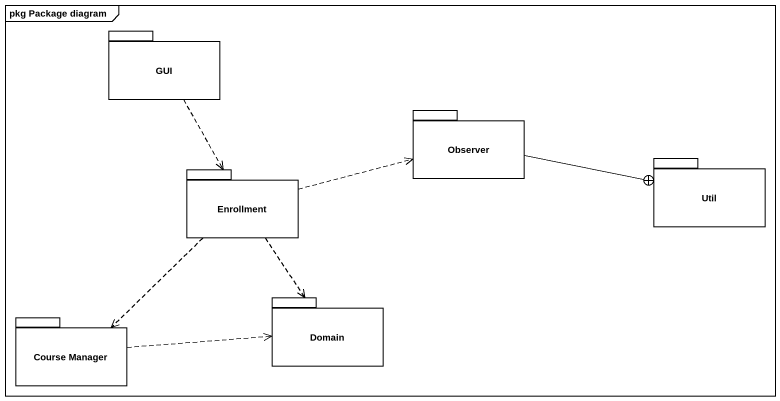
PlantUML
@startuml
mainframe pkg Package diagram
package GUI {
}
package Observer {
}
package Util {
}
package Enrollment {
}
package "Course Manager" as Course_Manager {
}
package Domain {
}
GUI ..> Enrollment
Observer -right-+ Util
Enrollment .right.> Observer
Enrollment ..> Course_Manager
Enrollment ..> Domain
Course_Manager .right.> Domain
@enduml
